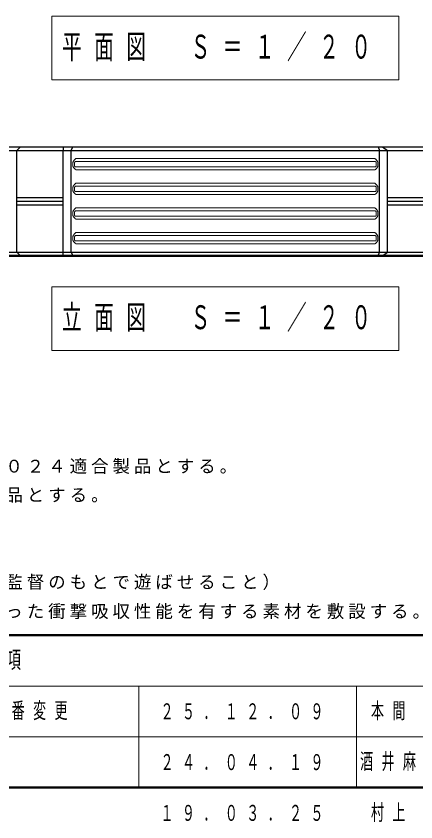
# Model space of a CAD drawing. Units: millimetres on the paper, with parts at other scales. Extents: x -385 to 0, y -5 to 267.
# Drawn here: x -300.4 to -245.3, y -4.7 to 106.3 of the extents above; entities that cross this region are included whole.
import ezdxf

# ---------------------------------------------------------------- set-up
doc = ezdxf.new("R2010")
doc.units = ezdxf.units.MM
doc.layers.add('1_20', color=7, linetype='Continuous', lineweight=13)
doc.layers.add('NAKAMURA図枠', color=7, linetype='Continuous', lineweight=13)
doc.layers.add('CLASS1', color=7, linetype='Continuous')
doc.layers.add('図面情報', color=7, linetype='Continuous')
doc.styles.add('ＭＳ ゴシック', font='')
doc.styles.get('ＭＳ ゴシック').set_extended_font_data('MS Gothic')

msp = doc.modelspace()

# ---------------------------------------------------------------- linework, layer by layer
at = {"layer": '1_20'}
for p, q in [((-295.458, 106.312), (-295.458, 97.512)), ((-247.658, 106.312), (-295.458, 106.312)), ((-247.658, 97.512), (-247.658, 106.312)), ((-295.458, 97.512), (-247.658, 97.512)), ((-295.458, 69.027), (-295.458, 60.227)), ((-247.658, 69.027), (-295.458, 69.027)), ((-247.658, 60.227), (-247.658, 69.027)), ((-295.458, 60.227), (-247.658, 60.227))]:
    msp.add_line(p, q, dxfattribs=at)
at = {"layer": '1_20', "lineweight": 25}
for p, q in [((-335.664, 87.802), (-207.453, 87.802)), ((-335.164, 88.302), (-207.953, 88.302)), ((-300.308, 87.802), (-299.808, 88.302)), ((-300.308, 73.802), (-300.308, 87.802)), ((-293.934, 88.302), (-293.907, 87.802)), ((-293.907, 73.802), (-293.907, 87.802)), ((-292.808, 87.802), (-292.601, 88.302)), ((-292.808, 73.802), (-292.808, 87.802)), ((-250.515, 88.302), (-250.308, 87.802)), ((-250.308, 73.802), (-250.308, 87.802)), ((-249.896, 88.302), (-249.21, 87.802)), ((-249.21, 73.802), (-249.21, 87.802)), ((-300.308, 81.302), (-293.907, 81.302)), ((-249.21, 81.302), (-242.808, 81.302)), ((-300.308, 80.802), (-293.907, 80.802)), ((-300.308, 80.302), (-293.907, 80.302)), ((-249.21, 80.802), (-242.808, 80.802)), ((-249.21, 80.302), (-242.808, 80.302)), ((-335.664, 73.802), (-207.453, 73.802)), ((-335.164, 73.302), (-207.953, 73.302)), ((-300.308, 73.802), (-299.808, 73.302)), ((-293.934, 73.302), (-293.907, 73.802)), ((-292.808, 73.802), (-292.601, 73.302)), ((-250.515, 73.302), (-250.308, 73.802)), ((-249.896, 73.302), (-249.21, 73.802))]:
    msp.add_line(p, q, dxfattribs=at)
at = {"layer": '1_20', "color": 131}
for p, q in [((-292.168, 86.654), (-292.18, 86.668)), ((-250.958, 86.687), (-292.158, 86.687)), ((-292.583, 85.852), (-292.583, 85.952)), ((-292.347, 85.852), (-292.347, 85.952)), ((-250.958, 86.267), (-292.158, 86.267)), ((-250.958, 85.537), (-292.158, 85.537)), ((-250.77, 85.952), (-250.77, 85.852)), ((-250.534, 85.952), (-250.534, 85.852)), ((-250.958, 85.117), (-292.158, 85.117)), ((-250.949, 85.15), (-250.937, 85.136)), ((-250.958, 83.287), (-292.158, 83.287)), ((-292.583, 82.452), (-292.583, 82.552)), ((-292.347, 82.452), (-292.347, 82.552)), ((-292.168, 83.254), (-292.18, 83.268)), ((-250.958, 82.867), (-292.158, 82.867)), ((-250.77, 82.552), (-250.77, 82.452)), ((-250.534, 82.552), (-250.534, 82.452)), ((-250.958, 82.137), (-292.158, 82.137)), ((-250.958, 81.717), (-292.158, 81.717)), ((-292.583, 79.052), (-292.583, 79.152)), ((-292.347, 79.052), (-292.347, 79.152)), ((-292.168, 79.854), (-292.18, 79.868)), ((-250.958, 79.887), (-292.158, 79.887)), ((-250.958, 79.467), (-292.158, 79.467)), ((-250.77, 79.152), (-250.77, 79.052)), ((-250.534, 79.152), (-250.534, 79.052)), ((-250.958, 78.737), (-292.158, 78.737)), ((-250.958, 78.317), (-292.158, 78.317)), ((-250.949, 78.35), (-250.937, 78.336)), ((-292.583, 75.652), (-292.583, 75.752)), ((-292.347, 75.652), (-292.347, 75.752)), ((-292.169, 76.452), (-292.182, 76.466)), ((-250.958, 76.487), (-292.158, 76.487)), ((-250.958, 76.067), (-292.158, 76.067)), ((-250.77, 75.752), (-250.77, 75.652)), ((-250.534, 75.752), (-250.534, 75.652)), ((-250.958, 75.337), (-292.158, 75.337)), ((-250.958, 74.917), (-292.158, 74.917)), ((-250.949, 74.95), (-250.937, 74.936))]:
    msp.add_line(p, q, dxfattribs=at)
at = {"layer": '1_20', "color": 2, "lineweight": 50}
msp.add_line((-341.02, 73.302), (-202.097, 73.302), dxfattribs=at)
at = {"layer": '1_20', "color": 131}
for points in [[(-292.485, 86.344), (-292.461, 86.378), (-292.437, 86.41), (-292.412, 86.44), (-292.387, 86.469), (-292.362, 86.496), (-292.337, 86.522), (-292.307, 86.551), (-292.277, 86.58), (-292.238, 86.616), (-292.158, 86.687)], [(-250.958, 86.687), (-250.876, 86.613), (-250.845, 86.585), (-250.798, 86.54), (-250.762, 86.504), (-250.727, 86.465), (-250.702, 86.437), (-250.678, 86.408), (-250.655, 86.377), (-250.632, 86.344)], [(-292.583, 85.952), (-292.582, 85.995), (-292.579, 86.041), (-292.574, 86.087), (-292.567, 86.134), (-292.557, 86.179), (-292.543, 86.223), (-292.535, 86.246), (-292.525, 86.269), (-292.516, 86.29), (-292.505, 86.31), (-292.485, 86.344)], [(-292.485, 85.46), (-292.502, 85.489), (-292.518, 85.519), (-292.531, 85.549), (-292.54, 85.571), (-292.547, 85.594), (-292.56, 85.639), (-292.569, 85.685), (-292.576, 85.73), (-292.579, 85.761), (-292.581, 85.791), (-292.583, 85.852)], [(-292.347, 85.952), (-292.346, 85.992), (-292.345, 86.031), (-292.343, 86.062), (-292.34, 86.092), (-292.335, 86.125), (-292.328, 86.156), (-292.323, 86.175), (-292.317, 86.194), (-292.31, 86.209), (-292.303, 86.223)], [(-292.303, 85.581), (-292.314, 85.605), (-292.323, 85.63), (-292.33, 85.658), (-292.335, 85.679), (-292.338, 85.701), (-292.342, 85.736), (-292.345, 85.773), (-292.346, 85.812), (-292.347, 85.852)], [(-292.158, 86.267), (-292.185, 86.266), (-292.212, 86.262), (-292.237, 86.256), (-292.261, 86.247), (-292.283, 86.236), (-292.303, 86.223)], [(-292.303, 85.581), (-292.283, 85.568), (-292.261, 85.557), (-292.237, 85.548), (-292.212, 85.542), (-292.185, 85.538), (-292.158, 85.537)], [(-250.813, 86.223), (-250.833, 86.236), (-250.855, 86.247), (-250.88, 86.256), (-250.905, 86.262), (-250.931, 86.266), (-250.958, 86.267)], [(-250.958, 85.537), (-250.931, 85.538), (-250.905, 85.542), (-250.88, 85.548), (-250.855, 85.557), (-250.833, 85.568), (-250.813, 85.581)], [(-250.813, 86.223), (-250.803, 86.2), (-250.794, 86.174), (-250.786, 86.146), (-250.782, 86.125), (-250.779, 86.103), (-250.775, 86.068), (-250.772, 86.031), (-250.77, 85.992), (-250.77, 85.952)], [(-250.77, 85.852), (-250.77, 85.812), (-250.772, 85.773), (-250.774, 85.742), (-250.777, 85.712), (-250.782, 85.679), (-250.789, 85.648), (-250.794, 85.629), (-250.8, 85.61), (-250.806, 85.595), (-250.813, 85.581)], [(-250.632, 86.344), (-250.615, 86.315), (-250.599, 86.285), (-250.585, 86.255), (-250.577, 86.233), (-250.569, 86.21), (-250.557, 86.165), (-250.548, 86.12), (-250.541, 86.074), (-250.538, 86.044), (-250.536, 86.013), (-250.534, 85.952)], [(-250.534, 85.852), (-250.535, 85.809), (-250.538, 85.763), (-250.543, 85.717), (-250.55, 85.67), (-250.56, 85.625), (-250.574, 85.581), (-250.582, 85.558), (-250.591, 85.535), (-250.601, 85.515), (-250.611, 85.494), (-250.632, 85.46)], [(-292.158, 85.117), (-292.241, 85.191), (-292.272, 85.219), (-292.319, 85.264), (-292.355, 85.3), (-292.39, 85.339), (-292.414, 85.367), (-292.439, 85.397), (-292.462, 85.427), (-292.485, 85.46)], [(-250.632, 85.46), (-250.656, 85.426), (-250.68, 85.394), (-250.705, 85.364), (-250.73, 85.335), (-250.755, 85.308), (-250.78, 85.282), (-250.81, 85.253), (-250.839, 85.224), (-250.879, 85.188), (-250.958, 85.117)], [(-292.485, 82.944), (-292.461, 82.978), (-292.437, 83.01), (-292.412, 83.04), (-292.387, 83.069), (-292.362, 83.096), (-292.337, 83.122), (-292.307, 83.151), (-292.277, 83.18), (-292.238, 83.216), (-292.158, 83.287)], [(-250.958, 83.287), (-250.876, 83.214), (-250.815, 83.156), (-250.784, 83.126), (-250.743, 83.083), (-250.702, 83.037), (-250.667, 82.993), (-250.649, 82.969), (-250.632, 82.944)], [(-292.583, 82.552), (-292.582, 82.595), (-292.579, 82.641), (-292.574, 82.687), (-292.567, 82.734), (-292.557, 82.779), (-292.543, 82.823), (-292.535, 82.846), (-292.525, 82.869), (-292.516, 82.89), (-292.505, 82.91), (-292.485, 82.944)], [(-292.485, 82.06), (-292.502, 82.089), (-292.518, 82.119), (-292.531, 82.149), (-292.54, 82.171), (-292.547, 82.194), (-292.56, 82.239), (-292.569, 82.285), (-292.576, 82.33), (-292.579, 82.361), (-292.581, 82.391), (-292.583, 82.452)], [(-292.347, 82.552), (-292.346, 82.592), (-292.345, 82.631), (-292.343, 82.662), (-292.34, 82.692), (-292.335, 82.725), (-292.328, 82.756), (-292.323, 82.775), (-292.317, 82.794), (-292.31, 82.809), (-292.303, 82.823)], [(-292.303, 82.181), (-292.314, 82.205), (-292.323, 82.23), (-292.33, 82.258), (-292.335, 82.279), (-292.338, 82.301), (-292.342, 82.336), (-292.345, 82.373), (-292.346, 82.412), (-292.347, 82.452)], [(-292.158, 82.867), (-292.185, 82.866), (-292.212, 82.862), (-292.237, 82.856), (-292.261, 82.847), (-292.283, 82.836), (-292.303, 82.823)], [(-292.303, 82.181), (-292.283, 82.168), (-292.261, 82.157), (-292.237, 82.148), (-292.212, 82.142), (-292.185, 82.138), (-292.158, 82.137)], [(-250.813, 82.823), (-250.833, 82.836), (-250.855, 82.847), (-250.88, 82.856), (-250.905, 82.862), (-250.931, 82.866), (-250.958, 82.867)], [(-250.958, 82.137), (-250.931, 82.138), (-250.905, 82.142), (-250.88, 82.148), (-250.855, 82.157), (-250.833, 82.168), (-250.813, 82.181)], [(-250.813, 82.823), (-250.802, 82.798), (-250.793, 82.771), (-250.785, 82.741), (-250.781, 82.718), (-250.778, 82.695), (-250.773, 82.645), (-250.771, 82.599), (-250.77, 82.552)], [(-250.77, 82.452), (-250.771, 82.391), (-250.773, 82.36), (-250.775, 82.331), (-250.779, 82.302), (-250.783, 82.274), (-250.791, 82.241), (-250.801, 82.209), (-250.813, 82.181)], [(-250.632, 82.944), (-250.61, 82.907), (-250.591, 82.869), (-250.576, 82.83), (-250.568, 82.805), (-250.561, 82.78), (-250.549, 82.73), (-250.541, 82.676), (-250.536, 82.623), (-250.535, 82.588), (-250.534, 82.552)], [(-250.534, 82.452), (-250.534, 82.427), (-250.537, 82.371), (-250.543, 82.315), (-250.547, 82.287), (-250.553, 82.258), (-250.558, 82.234), (-250.565, 82.209), (-250.575, 82.177), (-250.587, 82.145), (-250.601, 82.113), (-250.616, 82.086), (-250.632, 82.06)], [(-292.158, 81.717), (-292.241, 81.791), (-292.272, 81.819), (-292.319, 81.864), (-292.355, 81.9), (-292.39, 81.939), (-292.414, 81.967), (-292.439, 81.997), (-292.462, 82.027), (-292.485, 82.06)], [(-250.632, 82.06), (-250.662, 82.017), (-250.684, 81.989), (-250.706, 81.962), (-250.728, 81.937), (-250.773, 81.89), (-250.802, 81.86), (-250.832, 81.831), (-250.872, 81.794), (-250.958, 81.717)], [(-292.583, 79.152), (-292.582, 79.195), (-292.579, 79.241), (-292.574, 79.287), (-292.567, 79.334), (-292.557, 79.379), (-292.543, 79.423), (-292.535, 79.446), (-292.525, 79.469), (-292.516, 79.49), (-292.505, 79.51), (-292.485, 79.544)], [(-292.485, 78.66), (-292.502, 78.689), (-292.518, 78.719), (-292.531, 78.749), (-292.54, 78.771), (-292.547, 78.794), (-292.56, 78.839), (-292.569, 78.885), (-292.576, 78.93), (-292.579, 78.961), (-292.581, 78.991), (-292.583, 79.052)], [(-292.485, 79.544), (-292.461, 79.578), (-292.437, 79.61), (-292.412, 79.64), (-292.387, 79.669), (-292.362, 79.696), (-292.337, 79.722), (-292.307, 79.751), (-292.277, 79.78), (-292.238, 79.816), (-292.158, 79.887)], [(-292.347, 79.152), (-292.346, 79.192), (-292.345, 79.231), (-292.343, 79.262), (-292.34, 79.292), (-292.335, 79.325), (-292.328, 79.356), (-292.323, 79.375), (-292.317, 79.394), (-292.31, 79.409), (-292.303, 79.423)], [(-292.303, 78.781), (-292.314, 78.805), (-292.323, 78.83), (-292.33, 78.858), (-292.335, 78.879), (-292.338, 78.901), (-292.342, 78.936), (-292.345, 78.973), (-292.346, 79.012), (-292.347, 79.052)], [(-292.158, 79.467), (-292.185, 79.466), (-292.212, 79.462), (-292.237, 79.456), (-292.261, 79.447), (-292.283, 79.436), (-292.303, 79.423)], [(-250.958, 79.887), (-250.876, 79.813), (-250.845, 79.785), (-250.798, 79.74), (-250.762, 79.704), (-250.727, 79.665), (-250.702, 79.637), (-250.678, 79.608), (-250.655, 79.577), (-250.632, 79.544)], [(-250.813, 79.423), (-250.833, 79.436), (-250.855, 79.447), (-250.88, 79.456), (-250.905, 79.462), (-250.931, 79.466), (-250.958, 79.467)], [(-250.813, 79.423), (-250.803, 79.4), (-250.794, 79.374), (-250.786, 79.346), (-250.782, 79.325), (-250.779, 79.303), (-250.775, 79.268), (-250.772, 79.231), (-250.77, 79.192), (-250.77, 79.152)], [(-250.77, 79.052), (-250.77, 79.012), (-250.772, 78.973), (-250.774, 78.942), (-250.777, 78.912), (-250.782, 78.879), (-250.789, 78.848), (-250.794, 78.829), (-250.8, 78.81), (-250.806, 78.795), (-250.813, 78.781)], [(-250.632, 79.544), (-250.615, 79.515), (-250.599, 79.485), (-250.585, 79.455), (-250.577, 79.433), (-250.569, 79.41), (-250.557, 79.365), (-250.548, 79.32), (-250.541, 79.274), (-250.538, 79.244), (-250.536, 79.213), (-250.534, 79.152)], [(-250.534, 79.052), (-250.535, 79.009), (-250.538, 78.963), (-250.543, 78.917), (-250.55, 78.87), (-250.56, 78.825), (-250.574, 78.781), (-250.582, 78.758), (-250.591, 78.735), (-250.601, 78.715), (-250.611, 78.694), (-250.632, 78.66)], [(-292.158, 78.317), (-292.241, 78.391), (-292.272, 78.419), (-292.319, 78.464), (-292.355, 78.5), (-292.39, 78.539), (-292.414, 78.567), (-292.439, 78.597), (-292.462, 78.627), (-292.485, 78.66)], [(-292.303, 78.781), (-292.283, 78.768), (-292.261, 78.757), (-292.237, 78.748), (-292.212, 78.742), (-292.185, 78.738), (-292.158, 78.737)], [(-250.958, 78.737), (-250.931, 78.738), (-250.905, 78.742), (-250.88, 78.748), (-250.855, 78.757), (-250.833, 78.768), (-250.813, 78.781)], [(-250.632, 78.66), (-250.656, 78.626), (-250.68, 78.594), (-250.705, 78.564), (-250.73, 78.535), (-250.755, 78.508), (-250.78, 78.482), (-250.81, 78.453), (-250.839, 78.424), (-250.879, 78.388), (-250.958, 78.317)], [(-292.583, 75.752), (-292.582, 75.795), (-292.579, 75.841), (-292.574, 75.887), (-292.567, 75.934), (-292.557, 75.979), (-292.543, 76.023), (-292.535, 76.046), (-292.525, 76.069), (-292.516, 76.09), (-292.505, 76.11), (-292.485, 76.144)], [(-292.485, 75.26), (-292.502, 75.289), (-292.518, 75.319), (-292.531, 75.349), (-292.54, 75.371), (-292.547, 75.394), (-292.56, 75.439), (-292.569, 75.485), (-292.576, 75.53), (-292.579, 75.561), (-292.581, 75.591), (-292.583, 75.652)], [(-292.485, 76.144), (-292.461, 76.178), (-292.437, 76.21), (-292.412, 76.24), (-292.387, 76.269), (-292.362, 76.296), (-292.337, 76.322), (-292.307, 76.351), (-292.277, 76.38), (-292.238, 76.416), (-292.158, 76.487)], [(-292.347, 75.752), (-292.346, 75.792), (-292.345, 75.831), (-292.343, 75.862), (-292.34, 75.892), (-292.335, 75.925), (-292.328, 75.956), (-292.323, 75.975), (-292.317, 75.994), (-292.31, 76.009), (-292.303, 76.023)], [(-292.303, 75.381), (-292.314, 75.405), (-292.323, 75.43), (-292.33, 75.458), (-292.335, 75.479), (-292.338, 75.501), (-292.342, 75.536), (-292.345, 75.573), (-292.346, 75.612), (-292.347, 75.652)], [(-292.158, 76.067), (-292.185, 76.066), (-292.212, 76.062), (-292.237, 76.056), (-292.261, 76.047), (-292.283, 76.036), (-292.303, 76.023)], [(-250.958, 76.487), (-250.876, 76.413), (-250.845, 76.385), (-250.798, 76.34), (-250.762, 76.304), (-250.727, 76.265), (-250.702, 76.237), (-250.678, 76.208), (-250.655, 76.177), (-250.632, 76.144)], [(-250.813, 76.023), (-250.833, 76.036), (-250.855, 76.047), (-250.88, 76.056), (-250.905, 76.062), (-250.931, 76.066), (-250.958, 76.067)], [(-250.813, 76.023), (-250.803, 76), (-250.794, 75.974), (-250.786, 75.946), (-250.782, 75.925), (-250.779, 75.903), (-250.775, 75.868), (-250.772, 75.831), (-250.77, 75.792), (-250.77, 75.752)], [(-250.77, 75.652), (-250.77, 75.612), (-250.772, 75.573), (-250.774, 75.542), (-250.777, 75.512), (-250.782, 75.479), (-250.789, 75.448), (-250.794, 75.429), (-250.8, 75.41), (-250.806, 75.395), (-250.813, 75.381)], [(-250.632, 76.144), (-250.615, 76.115), (-250.599, 76.085), (-250.585, 76.055), (-250.577, 76.033), (-250.569, 76.01), (-250.557, 75.965), (-250.548, 75.92), (-250.541, 75.874), (-250.538, 75.844), (-250.536, 75.813), (-250.534, 75.752)], [(-250.534, 75.652), (-250.535, 75.609), (-250.538, 75.563), (-250.543, 75.517), (-250.55, 75.47), (-250.56, 75.425), (-250.574, 75.381), (-250.582, 75.358), (-250.591, 75.335), (-250.601, 75.315), (-250.611, 75.294), (-250.632, 75.26)], [(-292.158, 74.917), (-292.241, 74.991), (-292.272, 75.019), (-292.319, 75.064), (-292.355, 75.1), (-292.39, 75.139), (-292.414, 75.167), (-292.439, 75.197), (-292.462, 75.227), (-292.485, 75.26)], [(-292.303, 75.381), (-292.283, 75.368), (-292.261, 75.357), (-292.237, 75.348), (-292.212, 75.342), (-292.185, 75.338), (-292.158, 75.337)], [(-250.958, 75.337), (-250.931, 75.338), (-250.905, 75.342), (-250.88, 75.348), (-250.855, 75.357), (-250.833, 75.368), (-250.813, 75.381)], [(-250.632, 75.26), (-250.656, 75.226), (-250.68, 75.194), (-250.705, 75.164), (-250.73, 75.135), (-250.755, 75.108), (-250.78, 75.082), (-250.81, 75.053), (-250.839, 75.024), (-250.879, 74.988), (-250.958, 74.917)]]:
    msp.add_lwpolyline(points, dxfattribs=at)
at = {"layer": 'NAKAMURA図枠', "lineweight": 50}
for p, q in [((-385, 21), (0, 21)), ((-385, 0), (0, 0))]:
    msp.add_line(p, q, dxfattribs=at)
at = {"layer": 'NAKAMURA図枠'}
for p, q in [((-385, 14), (-243.5, 14)), ((-283.5, 14), (-283.5, 0)), ((-253.5, 14), (-253.5, 0)), ((-385, 7), (-243.5, 7))]:
    msp.add_line(p, q, dxfattribs=at)

# ---------------------------------------------------------------- texts
at = {"layer": '1_20', "char_height": 3.299, "attachment_point": 4, "style": 'ＭＳ ゴシック'}
for s, insert in [('\\T1.64;\\W0.6;平面図\u3000Ｓ＝１／２０', (-294.058, 101.912)), ('\\T1.64;\\W0.6;立面図\u3000Ｓ＝１／２０', (-294.058, 64.627))]:
    msp.add_mtext(s, dxfattribs=dict(at, insert=insert))
at = {"layer": 'CLASS1', "char_height": 1.76, "attachment_point": 7, "style": 'ＭＳ ゴシック'}
for s, insert in [('\\T1.23;本製品は、遊具の安全に関する基準ＪＰＦＡ－ＳＰ－Ｓ：２０２４適合製品とする。', (-381.599, 43.223)), ('\\T1.23;本製品は、（一社）日本公園施設業協会賠償責任保険加入製品とする。', (-381.599, 39.223)), ('\\T1.23;本製品の利用対象年齢は、３～６才とする。（幼児は保護者監督のもとで遊ばせること）', (-381.599, 27.223)), ('\\T1.23;安全領域内には、障害物等がないものとし、落下高さに見合った衝撃吸収性能を有する素材を敷設する。', (-381.599, 23.223))]:
    msp.add_mtext(s, dxfattribs=dict(at, insert=insert))
at = {"layer": 'NAKAMURA図枠', "color": 4, "insert": (-314.25, 17.5), "char_height": 2.346, "attachment_point": 5, "style": 'ＭＳ ゴシック'}
msp.add_mtext('\\T1.64;\\W0.6;改\u3000\u3000訂\u3000\u3000事\u3000\u3000項', dxfattribs=at)
at = {"layer": '図面情報', "char_height": 2.199, "attachment_point": 4, "style": 'ＭＳ ゴシック'}
for s, insert in [('\\T1.64;\\W0.6;砂場枠デザイン変更（スリット追加）／受け金具追加／型番変更', (-377.75, 10.5)), ('\\T1.64;\\W0.6;２５．１２．０９', (-280.5, 10.5)), ('\\T1.64;\\W0.6;本間', (-251.5, 10.5)), ('\\T1.64;\\W0.6;２４．０４．１９', (-280.5, 3.5)), ('\\T1.64;\\W0.6;酒井麻', (-253, 3.5)), ('\\T1.64;\\W0.6;村上', (-251.5, -3.5)), ('\\T1.64;\\W0.6;１９．０３．２５', (-280.5, -3.5))]:
    msp.add_mtext(s, dxfattribs=dict(at, insert=insert))

doc.saveas('drawing.dxf')
